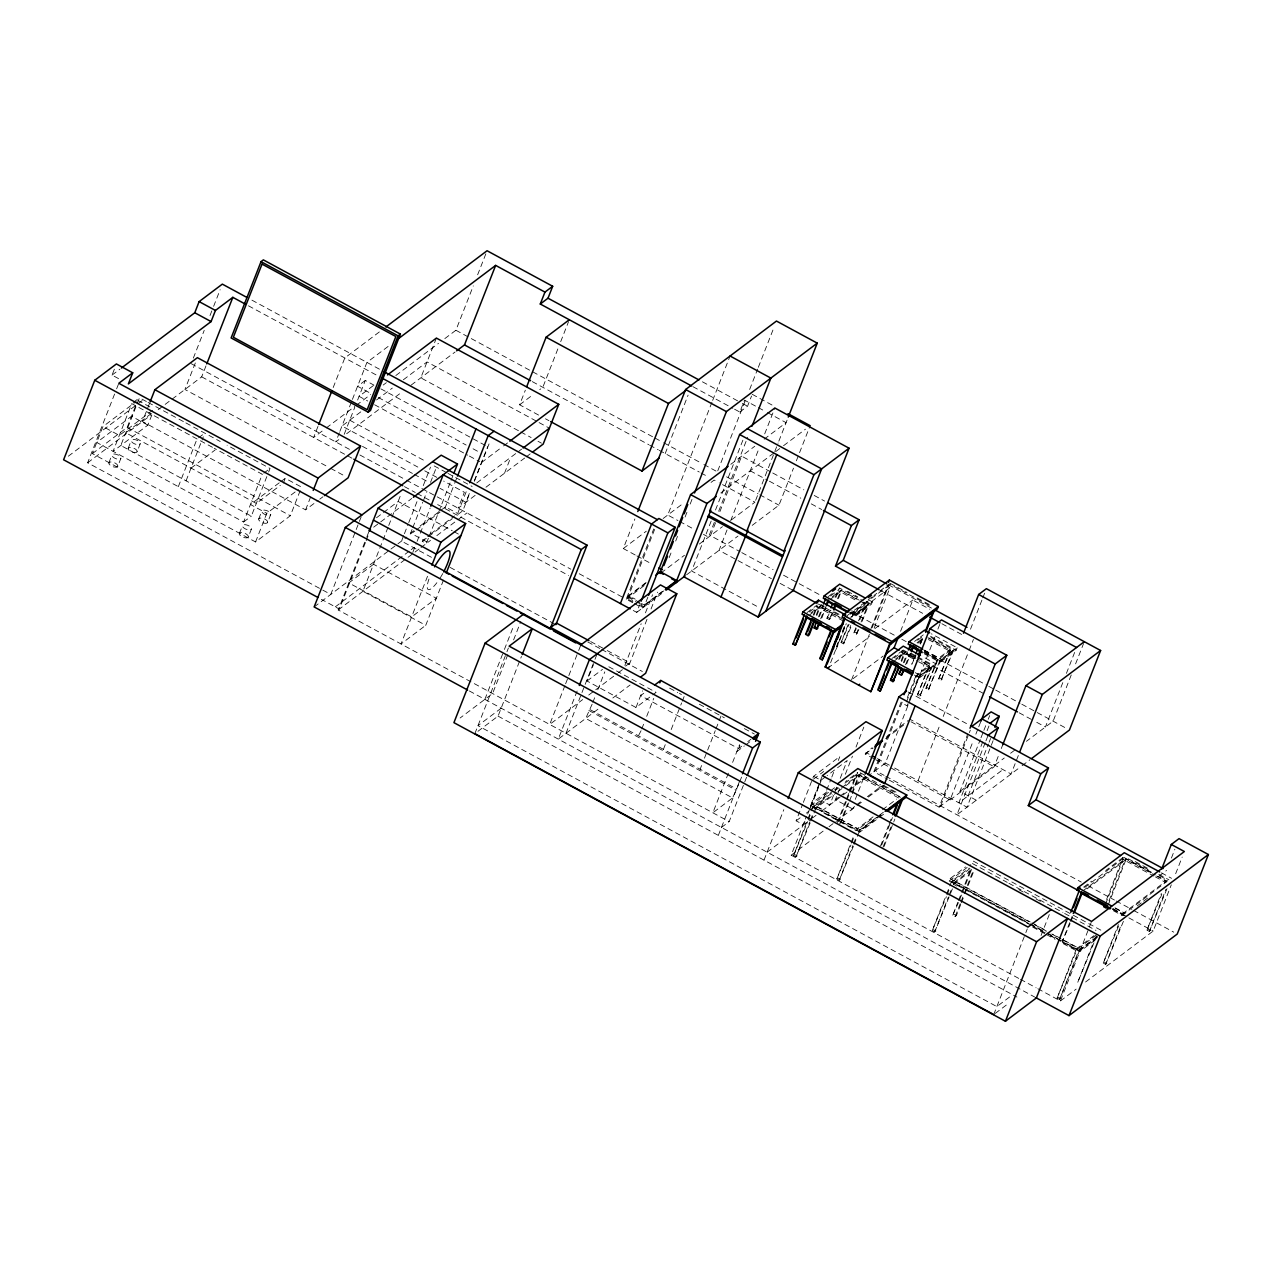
<?xml version="1.0" encoding="UTF-8"?>
<svg xmlns="http://www.w3.org/2000/svg" width="1272" height="1272" viewBox="0 0 1272 1272"><rect width="100%" height="100%" fill="white"/><g stroke="black" fill="none" stroke-linecap="round" stroke-linejoin="round"><path stroke-width="0.75" stroke-dasharray="5 3.75" d="M118.566 378.627L112.047 375.081L114.544 368.721M361.216 516.75L330.768 594.422L87.641 462.785L115.911 390.679M116.626 388.819L118.805 383.285M300.16 490.69L290.35 515.732L255.561 541.952L92.379 453.611L102.984 426.581L136.184 401.555M108.867 462.817L111.984 454.867M92.379 453.611L127.168 427.392L137.074 402.127M146.359 401.507L139.491 397.786L120.792 445.486L251.331 516.162L267.931 473.788M117.755 466.331A4.77 2.131 21.4 0 0 111.793 461.99A4.77 2.131 21.4 0 0 110.394 465.409A4.77 2.131 21.4 0 0 117.755 466.331L120.872 458.381A4.77 2.131 21.4 0 0 114.909 454.04A4.77 2.131 21.4 0 0 113.51 457.459A4.77 2.131 21.4 0 0 120.872 458.381M128.202 448.253L131.318 440.303M149.349 403.844L142.416 421.509L305.582 509.849L318.191 500.357M137.09 451.767A4.77 2.131 21.4 0 0 131.127 447.426A4.77 2.131 21.4 0 0 129.728 450.845A4.77 2.131 21.4 0 0 137.09 451.767L140.206 443.817A4.77 2.131 21.4 0 0 134.244 439.46A4.77 2.131 21.4 0 0 132.845 442.895A4.77 2.131 21.4 0 0 140.206 443.817M212.488 447.315L131.763 403.622L113.065 451.322L147.854 425.102L152.847 412.382M193.344 358.1L204.22 330.37M210.007 315.567L212.901 308.174M213.632 306.329L220.151 289.682M195.332 362.965L184.933 389.471L329.019 467.476M158.173 409.648L201.691 376.846L206.032 365.748M178.334 486.651L197.033 438.951M186.062 480.832L203.313 436.805M147.854 425.102L131.541 416.262L96.752 442.481L243.604 521.997L262.302 474.281L214.205 448.253M239.406 533.493L242.523 525.543M268.63 472.007L270.03 468.462L227.084 445.216M248.294 537.007A4.77 2.131 21.4 0 0 242.332 532.65A4.77 2.131 21.4 0 0 240.933 536.084A4.77 2.131 21.4 0 0 248.294 537.007L251.411 529.057A4.77 2.131 21.4 0 0 245.448 524.7A4.77 2.131 21.4 0 0 244.049 528.134A4.77 2.131 21.4 0 0 251.411 529.057M258.741 518.928L261.857 510.978M255.561 541.952L266.77 513.332L298.395 489.497M267.629 522.442A4.77 2.131 21.4 0 0 261.666 518.086A4.77 2.131 21.4 0 0 260.251 521.52A4.77 2.131 21.4 0 0 267.629 522.442L270.745 514.492A4.77 2.131 21.4 0 0 264.783 510.136A4.77 2.131 21.4 0 0 263.368 513.57A4.77 2.131 21.4 0 0 270.745 514.492M283.37 483.058L285.246 478.288L301.559 487.112M317.984 426.374L313.643 437.457L324.71 429.125M333.2 387.531L344.807 357.957L379.581 331.754M305.582 509.849L311.131 495.714M339.385 432.687L335.76 441.925L340.467 438.379M339.91 431.319L351.708 401.252M352.424 399.392L366.924 362.409L388.898 345.857M344.187 434.34L354.761 407.358M357.639 400.012L365.303 380.439L373.92 385.114M436.391 338.082L420.809 377.832L519.056 431.033M746.569 777.24L729.174 821.617L338.193 609.956L366.463 537.833M366.893 536.736L369.357 530.44M365.446 542.508L339.354 609.081L321.355 599.319M366.177 540.664L369.071 533.27M444.834 338.591L455.901 330.259L473.295 285.882M477.636 274.784L487.065 250.743M388.008 527.323L362.933 591.305L425.754 625.315L443.594 579.809M388.739 525.479L401.491 492.948M403.685 535.56L401.523 541.109L432.734 558.01M404.416 533.715L408.042 524.462M408.757 522.617L417.455 500.421M423.258 485.634L430.508 467.142M412.064 529.486L410.013 534.701L414.767 531.124M412.78 527.673L422.717 502.297M423.433 500.484L426.979 491.421M430.524 482.374L436.217 467.873M412.764 552.461L416.389 543.208M417.105 541.363L430.143 508.085M428.378 538.31L426.343 543.526L422.256 541.316L429.205 534.956M429.093 536.498L450.399 482.136M451.099 480.323L453.23 474.885M444.818 508.482L453.961 485.141M454.661 483.328L456.791 477.89M427.535 576.28L401.014 643.966L425.754 625.315M466.188 491.771L457.046 515.096L462.849 510.74L470.099 492.248M469.336 493.52L465.87 502.361L440.017 488.353M474.265 480.943L487.685 446.695M474.44 481.15L490.388 440.462M538.581 415.07L519.612 404.798L525.336 390.186M504.523 473.216L510.756 457.316M557.836 348.957L542.81 387.324L539.71 389.645M560.698 341.659L568.584 321.562M484.855 699.362L503.696 651.28M504.412 649.436L513.109 627.239M474.853 733.626L506.24 653.554M506.956 651.709L508.403 648.005M507.798 654.698L492.582 693.526L460.114 717.996M513.602 639.911L520.836 621.42M477.954 731.289L498.052 716.136L521.456 656.416M564.911 685.624L549.695 724.452L582.687 699.584M565.627 683.764L577.949 652.329M578.681 650.485L580.843 644.936M635.189 554.974L623.296 548.534L634.887 518.96M665.192 453.579L688.088 395.131M577.122 691.03L558.281 739.112L598.842 708.536M566.008 733.276L594.263 661.17M594.994 659.325L597.172 653.776M647.655 687.802L656.082 692.381L635.984 707.518L587.028 681.013L593.404 664.763M632.725 602.705L626.206 599.176L653.744 528.913M645.81 583.276L627.605 596.997L626.969 598.587L636.763 603.882M654.651 529.375L627.748 597.999L632.645 600.654M592.116 704.211L585.724 718.426L732.577 797.926L739.016 783.6M592.816 702.414L594.93 697.024M597.745 689.822L604.788 671.855M711.954 402.238L667.752 515.033L677.944 520.55M712.67 400.394L730.064 356.017M633.233 610.481L636.716 612.373L639.625 604.979M663.714 590.923L643.918 605.838L643.298 607.428L638.401 604.772M647.877 597.109L644.061 606.839L639.164 604.184M624.854 665.399L641.199 623.725M645.445 612.85L652.552 594.74M669.152 557.677L672.061 550.283M675.686 541.045L677.849 535.496M685.099 517.004L687.278 511.455M690.171 504.062L692.35 498.513M646.987 619.353L629.322 664.445L626.206 666.798M651.057 608.97L657.64 592.18M734.596 409.234L739.811 412.048L744.486 400.124L756.617 406.69M717.758 470.831L745.297 400.569M749.653 389.471L757.619 369.134M758.335 367.29L774.282 326.602M739.811 412.048L747.538 406.229L751.545 396.005M635.984 707.518L642.535 690.823M711.175 521.107L691.618 571.001L758.955 607.46M715.516 510.008L743.039 439.778M714.339 522.331L708.536 537.118L703.448 534.367M718.68 511.233L747.666 437.266M715.548 522.728L710.476 535.671L740.05 551.666M719.888 511.63L741.64 456.155L771.007 472.055M641.056 730.716L637.797 736.981M641.772 728.92L643.886 723.514M646.701 716.327L653.744 698.36M727.028 529.979L719.062 550.331L736.52 559.775M730.653 520.757L758.907 448.666M764.695 433.879L774.839 408.01M755.663 500.309L778.114 442.99M778.846 441.146L787.543 418.949M663.428 749.351L666.941 740.368M671.171 729.587L681.633 702.891M682.301 701.19L684.304 696.086L679.407 693.431M752.181 525.368L778.973 505.175L793.474 468.191M796.367 460.798L810.137 425.659M700.141 769.226L701.572 765.553M704.45 758.207L715.262 730.653M715.977 728.824L721.017 715.961M728.379 773.169L712.861 812.792L732.577 797.926M732.624 762.373L739.557 744.677M643.759 693.272L640.659 695.593L738.555 748.604L740.431 743.834M718.33 835.402L740.288 779.37M739.732 781.755L741.894 776.254M813.158 615.219L816.56 606.521L843.479 621.102M814.016 615.092L817.626 605.901M816.29 614.805L819.629 606.267L839.218 616.856M816.767 615.68L820.79 605.393M818.484 616.92L822.809 605.885M819.407 616.634L823.509 606.203M820.694 618.828L825.464 606.665M821.855 617.953L825.941 607.523M833.255 611.832L829.36 619.655L826.911 618.335L829.646 611.371M835.1 597.458L837.151 592.243M826.911 618.335L830.966 610.099M836.006 597.236L839.615 588.046L842.048 589.365L838.025 599.653M829.36 619.655L832.095 612.707M837.548 598.778L840.903 590.24L858.838 599.955M836.388 646.78L838.439 641.565M842.525 631.119L845.26 624.17M838.82 641.74L828.756 667.434L869.698 636.572M839.536 639.911L845.292 625.236M836.181 649.388L846.278 623.646M850.825 627.319L843.527 643.839L841.078 642.519L848.583 623.391M841.078 642.519L849.06 624.25M851.795 617.302L853.766 612.23L865.373 603.485L860.476 600.845M843.527 643.839L850.745 625.458M849.887 612.055L855.595 615.139L856.215 613.549M850.761 613.104L855.913 615.887L856.851 613.502L872.322 601.863L868.887 600.002M764.011 860.142L783.806 809.66M858.886 629.688L856.294 634.235L853.846 632.9L855.881 627.684M858.616 620.736L865.373 603.485M853.846 632.9L856.358 628.559M859.777 619.862L866.534 602.61L868.983 603.946L861.78 622.326M856.294 634.235L858.33 629.02M861.064 622.056L867.822 604.82M855.913 615.887L871.384 604.248L872.322 601.863M870.986 628.559L888.142 584.77L873.975 595.455M804.874 821.235L803.475 824.797L796.129 820.822L802.632 804.238M803.348 802.394L813.571 776.302L839.87 756.49L838.312 760.465M851.604 679.805L869.571 633.933M872.131 627.716L889.303 583.896L931.613 606.792M874.15 628.05L889.971 587.68L887.522 586.36L846.58 617.206M1018.729 978.391L791.184 855.197L806.4 816.37M817.26 809.548L810.503 805.892L819.438 783.075M820.17 781.231L822.348 775.682M807.656 814.112L809.755 808.769M810.455 806.989L819.518 783.838M818.659 786.955L809.278 810.916L806.353 813.126M819.391 785.11L821.553 779.593M810.137 822.92L796.034 856.819L793.585 855.5L807.179 820.806M807.895 818.977L812.903 806.194L832.969 791.089M793.585 855.5L807.688 821.601M808.404 819.756L810.566 814.255M881.178 815.034L859.125 831.649L813.444 806.909L814.064 805.319M796.034 856.819L809.692 821.951M810.423 820.122L812.57 814.621M815.352 807.529L814.732 809.119L836.372 792.806M810.852 821.076L816.513 806.655L832.27 794.777M810.725 809.819L822.412 801.01L831.077 778.893M831.808 777.049L834.702 769.687M836.738 787.177L829.757 804.985L822.412 801.01M840.236 778.273L847.216 760.465L827.102 775.618M900.592 631.246L912.819 600.05L929.816 609.256M834.782 801.201L839.663 788.735M845.355 774.25L852.447 756.125M856.008 747.062L863.815 727.139M898.684 659.421L902.039 650.867M899.59 659.198L903.199 649.992L984.321 693.94M837.278 822.571L848.774 793.219M849.489 791.391L855.961 774.871L899.209 798.275M901.133 660.74L904.487 652.202L915.904 658.387M838.423 821.696L846.293 801.614M847.009 799.786L849.155 794.316M849.871 792.488L857.741 772.406L845.562 781.58M873.88 758.716L865.214 754.026L872.147 747.697M901.61 661.615L905.648 651.328M839.711 823.906L847.629 803.713M851.938 792.71L859.029 774.6L899.829 796.685M903.327 662.855L907.652 651.821M840.872 823.032L848.79 802.839M849.505 801.01L851.668 795.509M852.383 793.664L860.19 773.726L880.59 784.776M904.265 662.569L907.667 653.872M905.553 664.763L909.639 654.333M906.713 663.905L910.8 653.458M851.095 810.041L854.848 806.098M855.277 799.388L864.515 775.825M915.172 655.573L911.77 664.27L915.808 656.034M919.942 643.394L922.677 636.445L915.427 641.899M915.951 655.128L914.52 658.801L902.277 652.17L903.438 651.296L915.681 657.926M920.276 644.125L922.423 638.608M920.849 643.171L923.742 635.809M901.148 702.065L873.832 771.786L887.57 779.227M902.182 702.208L875.375 770.609L884.104 775.348M907.397 697.517L916.206 675.066L918.654 676.386L932.567 665.892L919.879 696.197L917.43 694.862L928.958 665.447L917.541 659.262M853.385 846.325L839.282 880.224L836.833 878.904L854.084 834.861M906.507 701.874L917.366 674.192L928.958 665.447M836.833 878.904L850.936 845.006M851.652 843.161L854.53 835.831M873.053 816.863L857.312 828.74L856.676 830.33L874.007 817.276M904.678 704.481L907.127 705.801L918.654 676.386M839.282 880.224L852.876 845.546M853.592 843.718L855.738 838.232M907.715 706.167L885.423 763.041L869.189 775.284M910.593 698.821L935.047 636.445M937.909 629.099L940.787 621.754M908.955 703.193L919.815 675.512M854.1 844.497L859.761 830.059M914.361 675.066L919.513 677.849L920.435 675.464L935.906 663.809L922.168 656.368M880.494 814.859L860.381 830.012L859.459 832.397L878.014 818.421M917.43 694.862L930.118 664.572M919.879 696.197L931.406 666.767M941.073 659.484L928.385 689.79L925.937 688.454L937.464 659.039M919.513 677.849L934.968 666.194L935.906 663.809M925.937 688.454L938.625 658.165L950.216 649.42L929.005 637.94M928.385 689.79L939.913 660.359L953.825 649.881L930.166 637.065M923.599 652.536L940.771 661.837L941.709 659.452L957.164 647.798L931.406 633.838M953.825 649.881L941.137 680.17L938.688 678.851L950.216 649.42M938.688 678.851L951.377 648.545M941.137 680.17L952.664 650.755M940.771 661.837L956.226 650.183L957.164 647.798M880.51 845.991L888.413 825.798M889.144 823.97L892.022 816.624M881.671 845.117L892.451 817.594M882.959 847.311L890.861 827.134M884.12 846.437L894.852 819.057M970.504 629.211L982.063 599.732M982.779 597.888L984.941 592.355M918.066 780.706L940.358 723.832M943.22 716.486L968.389 652.266M969.105 650.437L973.43 639.434M889.287 780.149L939.102 807.116L967.865 733.721M940.644 805.955L970.345 730.144M875.613 759.654L950.073 799.977L973.159 741.051M975.863 734.167L978.025 728.649M978.74 726.821L981.857 718.871M976.292 800.215L959.978 791.391L980.267 739.62M980.982 737.76L983.161 732.211M983.892 730.367L987.501 721.129M988.233 719.268L989.68 715.58M982.763 741.783L958.849 802.791L1002.924 769.592M987.12 730.685L990.014 723.291M985.228 742.673L956.957 814.78L1020.542 766.873M985.943 740.829L988.121 735.28M968.135 795.811L988.423 744.025M989.139 742.18L990.586 738.476M993.098 740.654L967.006 807.211L894.009 767.7M1031.004 925.269L949.198 880.987L950.136 878.602L965.591 866.947M950.073 799.977L994.132 766.762L998.393 755.918M1001.287 748.524L1002.734 744.836M952.426 888.826L934.729 931.915L932.281 930.579L945.875 895.901M946.591 894.073L951.599 881.289L969.121 868.092M932.281 930.579L946.384 896.681M947.099 894.852L949.262 889.351M1028.698 923.456L952.14 882.005L952.76 880.415M934.729 931.915L948.387 897.046M949.119 895.218L951.265 889.7M956.878 886.075L953.428 884.199L954.048 882.609M954.588 883.324L955.208 881.735L971.569 869.412M960.694 904.583L956.385 915.602L955.224 916.476L952.776 915.14L957.8 902.293M958.532 900.465L970.743 869.269M952.776 915.14L958.945 901.482M959.66 899.67L961.807 894.184M962.522 892.356L971.108 870.446M955.224 916.476L960.249 903.629M960.964 901.784L973.191 870.604M1018.331 755.504L1011.081 773.996L909.909 719.237M961.409 902.754L964.287 895.409M965.003 893.58L973.637 871.558M1062.788 682.635L1045.409 727.012L1034.931 721.335M1066.413 673.381L1075.842 649.34M1071.247 674.955L1053.137 721.176L1026.409 741.322M1075.603 663.857L1083.569 643.521M993.734 1014.547L1025.121 934.475M1025.836 932.63L1027.283 928.926M1041.068 935.492L1050.481 911.452M1069.673 922.645L1062.486 940.994L1070.118 923.615M1070.388 920.817L1073.266 913.471M1070.833 921.787L1073.711 914.441M1080.039 949.325L1059.56 999.49L1057.111 998.17L1076.43 948.864M1057.111 998.17L1077.591 947.99L1093.936 935.667M1059.56 999.49L1078.879 950.2L1096.384 936.987M1037.841 988.726L1060.419 1000.953L1088.673 928.846M1089.404 926.986L1091.567 921.453M1106.592 899.415L1123.033 857.455M1105.591 904.058L1124.194 856.581L1105.718 870.509M1109.041 900.735L1125.482 858.791L1150.985 872.592M1095.574 936.86L1077.591 982.731L1096.734 935.985M1108.039 905.378L1126.642 857.916M1123.415 921.341L1105.718 964.414L1103.269 963.079L1118.374 924.553M1113.477 910.784L1121.968 915.379L1122.588 913.789L1112.396 908.272M1103.269 963.079L1118.819 925.523M1123.128 914.504L1123.748 912.914L1166.281 880.876L1157.774 876.265M1105.718 964.414L1121.459 924.251M1171.417 858.075L1174.867 849.235M1167.028 888.619L1149.411 931.486L1146.962 930.166L1161.336 893.469M1166.281 880.876L1165.661 882.466L1155.453 876.933M1146.962 930.166L1161.781 894.439M1121.968 915.379L1166.822 881.591L1167.442 880.001L1157.234 874.468M1149.411 931.486L1165.947 889.287M1085.572 982L1153.195 931.04L1171.305 884.819M1175.662 873.721L1182.181 857.074M112.047 375.081L119.854 369.214M133.306 402.445L139.491 397.786M68.322 456.219L142.353 400.442M152.576 410.331L119.298 435.422L102.984 426.581M151.336 413.511L125.785 432.766L256.324 503.442L280.365 485.316M87.641 462.785L151.002 415.038M198.575 437.791L204.76 433.132M191.054 468.112L215.095 449.986M365.303 380.439L357.575 386.275L369.643 392.81M373.268 385.639L359.07 396.339L367.688 401.014M263.845 473.12L270.03 468.462M326.284 427.933L354.745 406.499M356.319 405.307L370.55 394.574M383.19 385.05L386.354 382.665M395.831 375.526L438.506 343.361M360.771 411.874L341.993 426.025L417.836 467.078M376.544 399.98L392.317 388.087M403.367 379.772L427.042 361.932L537.356 421.652M279.236 482.819L250.457 504.507L266.77 513.332M280.73 481.675L285.246 478.288M346.652 433.72L401.698 392.237M411.11 385.146L455.074 352.01M243.604 521.997L251.331 516.162M319.765 499.18L322.913 496.796M519.612 404.798L533.524 394.32M376.496 517.768L398.152 501.454L452.244 530.742M373.682 527.18L411.778 498.481M481.452 462.595L501.963 447.14M503.537 445.947L508.275 442.386M476.746 482.963L521.584 449.159M413.813 530.726L410.649 533.111L426.963 541.936M420.126 525.956L445.438 506.892L457.666 513.506M314.152 606.935L389.423 550.22M390.997 549.027L406.849 537.086M416.342 529.931L440.064 512.06M475.14 495.365L458.143 508.18L464.375 492.28L443.69 481.086M485.968 487.208L524.62 458.079M526.179 456.902L530.806 453.42M430.795 533.779L454.517 515.891M335.283 606.871L409.6 550.856M411.19 549.663L414.354 547.278M422.256 541.316L426.995 537.738M428.585 536.561L452.307 518.674M338.193 609.956L420.014 548.296M421 547.548L430.508 540.393M436.837 535.623L466.919 512.934M730.812 464.312L754.773 446.249M764.17 439.174L786.096 422.654L767.016 412.335M623.296 548.534L646.287 531.203M663.157 518.499L683.207 503.378M711.048 482.406L714.133 480.085L717.535 481.913M720.842 492.948L774.171 452.768M775.729 451.592L781.994 446.87M783.552 445.693L805.446 429.189M646.112 582.481L628.686 595.614L635.205 599.16M626.206 599.176L645.969 584.277M660.995 572.957L684.479 555.26M699.346 544.05L722.464 526.64M731.448 519.866L754.932 502.17L719.237 482.835M501.168 708.186L477.97 725.676L996.851 1006.597L1012.321 994.942M662.442 591.321L644.999 604.454L641.74 602.69M636.716 612.373L664.668 591.321M686.594 574.801L737.999 536.053M587.028 681.013L602.499 669.374M625.601 666.13L629.942 662.855L606.044 649.913M588.729 695.037L617.238 673.54M618.399 672.681L624.632 667.975M612.85 697.978L630.038 685.036M807.036 612.579L817.181 604.931M828.295 596.552L832.651 593.277M839.615 588.046L837.819 590.51L856.597 600.654M809.31 611.991L816.56 606.521M830.584 595.964L834.925 592.688M810.932 612.818L819.629 606.267M832.19 596.791L840.903 590.24M808.865 615.505L820.17 606.983L843.018 619.337M830.123 599.478L841.428 590.955L865.914 604.2L851.986 614.694L852.622 613.104L855.054 614.424L868.983 603.946M847.2 615.616L872.401 596.632M850.602 617.349L889.971 587.68M855.595 615.139L867.202 606.41L864.753 605.075M875.025 628.527L912.819 600.05M738.555 748.604L741.656 746.267M747.841 741.608L750.925 739.27M736.854 751.561L744.311 745.948M745.805 744.82L750.273 741.449M853.178 678.612L883.102 656.066M891.895 658.514L903.199 649.992M914.6 641.406L918.941 638.131M920.403 637.034L923.297 634.855M894.168 657.926L901.419 652.457L916.921 660.852M895.79 658.753L904.487 652.202M917.048 642.726L922.852 638.353M893.707 661.44L905.012 652.918L914.807 658.212M917.875 643.235L922.216 639.943M912.072 657.465L913.232 656.591M915.586 676.656L929.498 666.162L921.341 661.742M721.447 827.452L729.174 821.617M907.127 705.801L908.288 704.927M813.476 779.18L823.699 771.468M825.56 776.779L820.917 780.277L813.571 776.302M886.298 737.029L908.335 720.413M865.214 754.026L873.085 748.095M885.678 738.619L904.567 724.372M826.895 791.852L811.441 803.507L860.381 830.012M810.503 805.892L829.058 791.915M830.6 790.755L836.785 786.08M834.543 789.896L837.692 787.527M813.444 806.909L833.923 791.486M835.497 790.294L838.646 787.925M844.942 783.17L855.961 774.871M796.129 820.822L800.517 817.53M841.714 787.654L859.029 774.6M837.946 791.629L844.242 786.875M845.816 785.683L859.57 775.316L900.369 797.401M838.534 797.258L835.402 799.611L851.731 808.451M840.108 796.081L846.357 791.359M847.931 790.182L866.709 776.031M767.127 852.192L811.298 818.914M812.744 817.817L816.036 815.336M822.03 810.821L866.502 777.303M856.422 804.906L861.112 801.376M867.377 796.654L881.448 786.048M791.184 855.197L827.452 827.865M829.026 826.673L855.802 806.496M857.36 805.319L862.05 801.789M868.315 797.067L883.961 785.285M882.498 809.739L896.681 799.07M883.372 812.252L858.6 830.934L812.903 806.194M879.556 817.244L885.741 812.585M939.102 807.116L950.693 798.371M959.978 791.391L1004.26 758.017M1010.588 753.247L1015.342 749.669M1022.116 765.68L1030.018 759.734M949.198 880.987L970.838 864.674M952.14 882.005L969.98 868.553M953.428 884.199L973.907 868.76M1083.665 887.125L1091.535 881.194M1084.619 887.538L1122.413 859.045L1153.752 876.026M1082.965 890.829L1125.482 858.791M1087.067 888.858L1126.022 859.506L1154.912 875.152M1158.84 876.265L1166.567 870.446M1096.289 935.015L1075.81 950.454L1062.009 942.997M1137.232 905.934L1141.954 902.373M1143.528 901.18L1148.25 897.619M995.292 1013.371L1009.205 1002.893M1097.672 936.462L1080.675 949.278L1052.819 934.204M1097.259 937.464L1079.419 950.915L1045.934 932.789M1095.192 940.008L1079.737 951.663L1062.327 942.234M1060.419 1000.953L1076.144 989.107M752.213 394.304L772.661 405.37M758.351 407.628L765.283 411.397M702.43 381.807L740.606 402.477M742.339 403.415L747.538 406.229M692.97 386.688L732.863 408.296M772.74 472.993L803.825 489.831M814.191 495.444L824.558 501.057M750.226 470.815L767.668 480.26M769.401 481.198L800.803 498.195M811.266 503.871L821.728 509.531M455.901 330.259L530.996 370.915M532.745 371.853L653.236 437.091M654.985 438.045L661.965 441.829M663.714 442.767L702.144 463.565M703.893 464.518L717.853 472.071M726.582 476.809L758.017 493.822M759.766 494.776L778.973 505.175M532.316 381.632L648.847 444.723M649.674 445.184L658.292 449.843M659.278 450.368L699.282 472.039M701.015 472.977L707.979 476.746M890.13 583.339L907.016 592.482M917.144 597.967L930.643 605.265M888.556 584.85L932.138 608.445M880.828 590.685L922.661 613.327M941.852 623.709L962.761 635.046M545.465 418.79L548.916 420.666M539.074 422.59L549.409 428.187M847.343 591.226L857.646 596.807M866.232 601.449L871.384 604.248M930.468 636.223L956.226 650.183M845.323 591.13L863.275 600.845M927.908 637.781L950.756 650.135L936.844 660.629L923.79 653.57M928.385 639.53L952.044 652.345L940.453 661.074L923.313 651.805M851.699 610.719L856.851 613.502M924.521 650.151L941.709 659.452M520.773 431.955L531.124 437.552M538.008 441.289L541.459 443.165M923.933 650.215L938.625 658.165M741.783 552.62L773.09 569.57M783.536 575.214L797.449 582.751M799.182 583.689L820.058 594.994M851.366 611.943L894.852 635.491M901.8 639.244L907.031 642.074M924.426 651.487L987.04 685.401M988.773 686.339L993.989 689.154M995.738 690.108L1020.08 703.289M1021.829 704.227L1066.19 728.252M924.41 651.98L939.913 660.359M679.645 521.472L694.941 529.756M820.917 604.454L824.351 606.315M834.671 611.896L839.822 614.678M910.927 653.188L916.078 655.97M917.796 656.909L934.968 666.194M738.046 560.602L771.42 578.665M780.134 583.387L793.299 590.526M818.341 604.057L839.472 615.521M1019.222 712.829L1033.182 720.397M251.935 300.16L380.837 369.945M918.543 661.742L930.786 668.357L919.179 677.102L913.471 674.017M828.072 617.461L830.521 618.78M855.007 632.041L857.455 633.361M939.849 677.976L942.298 679.296M248.469 305.805L376.989 375.383M915.284 672.681L920.435 675.464M380.821 388.835L485.952 445.772M842.239 641.644L844.688 642.964M927.097 687.58L929.546 688.915M378.261 397.468L466.156 445.057M473.057 448.793L479.942 452.53M918.591 693.987L921.039 695.323M908.272 692.048L968.851 724.849M374.588 404.75L467.667 455.138M469.384 456.076L479.719 461.672M636.89 555.896L652.186 564.18M911.022 721.765L994.132 766.762M349.721 420.205L425.563 461.259M434.181 465.918L446.249 472.453M447.967 473.391L472.103 486.461M424.721 470.815L436.789 477.35M1161.416 872.846L1171.544 878.316M1135.149 861.526L1148.664 868.824M1158.792 874.309L1168.92 879.795M1128.343 858.838L1150.445 870.795M1124.019 857.423L1155.358 874.389M1156.614 876.058L1166.822 881.591M362.456 446.361L412.43 473.423M414.163 474.361L427.948 481.818M628.368 596.409L639.8 602.594M641.422 603.485L644.697 605.249M627.605 596.997L635.762 601.418M637.383 602.292L643.918 605.838M191.166 363.649L351.406 450.399M359.897 454.994L404.703 479.258M406.42 480.18L570.81 569.172M579.237 573.752L622.739 597.299M634.362 603.596L642.519 608M201.691 376.846L345.825 454.883M347.558 455.821L352.773 458.651M404.448 486.62L415.292 492.487M417.025 493.441L430.922 500.961M437.632 504.587L568.616 575.5M865.85 752.436L869.11 754.201M877.267 758.621L892.292 766.762M453.993 531.696L459.224 534.526M330.752 468.414L344.632 475.935M885.837 776.286L1081.264 882.084M1088.244 885.869L1114.431 900.035M1116.164 900.989L1131.873 909.48M1133.622 910.434L1173.754 932.153M1115.019 907.795L1125.148 913.28M1115.258 908.319L1123.748 912.914M1112.936 908.987L1125.577 915.824M1113.238 909.416L1127.135 916.937M1128.868 917.875L1153.195 931.04M860.269 772.772L867.011 776.429M883.897 785.555L897.396 792.869M1112.396 909.273L1124.209 915.665M1148.123 929.291L1150.572 930.611M882.291 785.698L897.587 793.982M590.669 641.581L604.327 648.974M148.077 402.445L177.269 418.25M179.002 419.172L184.154 421.97M185.871 422.892L220.215 441.495M450.081 567.392L554.163 623.741M587.712 641.915L600.289 648.72M601.592 649.42L642.376 671.505M137.774 400.362L150.827 407.438M669.613 688.136L677.769 692.556M699.314 704.211L724.356 717.774M744.374 728.602L754.391 734.024M973.318 861.128L1102.124 930.85M608.827 666.782L645.953 686.896M972.396 863.513L1007.201 882.355M1008.934 883.293L1062.899 912.501M1064.632 913.455L1095.971 930.404M1018.793 889.621L1023.96 892.435M1036.028 898.954L1041.196 901.753M127.168 427.392L290.35 515.732M950.136 878.602L1030.193 921.946M1031.942 922.884L1045.854 930.42M1104.43 962.204L1106.879 963.54M816.513 806.655L857.312 828.74M955.208 881.735L1032.769 923.726M1034.502 924.664L1050.004 933.06M1051.737 933.998L1060.355 938.657M1062.072 939.595L1077.591 947.99M951.599 881.289L1028.174 922.741M1029.891 923.679L1045.409 932.074M1047.126 932.996L1057.461 938.609M1059.194 939.531L1078.879 950.2M1030.431 924.394L1044.217 931.851M824.002 813.206L856.072 830.568M1032.737 926.223L1048.398 934.697M1050.147 935.636L1060.594 941.296M1032.721 927.129L1044.773 933.664M1046.506 934.602L1055.124 939.261M590.001 709.601L736.854 789.101M588.841 710.476L735.693 789.976M953.936 914.266L956.385 915.602M794.746 854.625L797.194 855.945M837.994 878.03L840.442 879.349M933.441 929.705L935.89 931.04M1058.272 997.296L1060.721 998.615M1020.462 979.329L1036.092 987.788M469.352 690.966L1034.74 997.057M498.052 716.136L1016.932 997.057M442.751 573.577A21.974 5.215 -61.6 0 1 439.842 578.426M436.868 582.719A21.974 5.215 -61.6 0 1 429.745 576.932M373.539 564.275L348.798 582.91L411.619 616.92L436.36 598.285L373.539 564.275"/><path stroke-width="1.5" d="M245.003 303.929L232.84 297.346L215.445 310.447L211.088 321.578L128.361 383.921L132.717 372.791L116.404 363.951L94.764 380.264L63.6 459.78L317.857 597.442M150.032 402.079L154.882 389.709L197.399 357.671L360.58 446.011L348.115 477.811L324.487 495.619M121.412 368.037L194.775 312.753L199.132 301.607L222.33 284.133L246.704 297.33M206.764 363.903L232.84 297.346M261.03 261.635L231.122 337.955L368.18 412.16L370.502 410.411L400.41 334.091L263.352 259.885L261.03 261.635L398.088 335.84L400.41 334.091M318.716 424.514L331.754 391.235M313.198 490.42L318.048 478.049L360.58 446.011M368.18 412.16L398.088 335.84M453.945 473.073L457.491 464.026L441.177 455.185L345.316 527.435L314.152 606.935L467.603 690.012M369.071 531.187L378.086 508.18L402.827 489.529L465.647 523.539L446.488 572.416M456.632 350.834L464.487 344.919L495.651 265.403L544.957 292.099L552.684 286.28L487.065 250.743L385.893 326.984M430.874 506.24L443.197 474.806L581.256 549.552L587.06 545.179L432.671 461.593M457.507 476.078L475.967 428.966M431.892 565.197L440.907 542.19L465.647 523.539M469.75 482.708L488.21 435.596L494.013 431.224M691.666 385.988L540.282 304.024L544.957 292.099M540.282 304.024L548.009 298.205L552.684 286.28M526.767 386.529L546.101 337.223L569.3 319.733M387.467 374.938L436.391 338.082L558.758 404.337L543.176 444.087L532.364 452.244M523.746 614.026L485.077 643.155L453.929 722.655L1005.437 1021.257L1036.362 997.948L1067.526 918.432L1036.601 941.741L1005.437 1021.257M522.188 654.571L532.332 628.686L509.134 646.16L1028.014 927.081L1051.213 909.607M581.256 549.552L550.092 629.052L520.391 612.977M555.896 624.679L587.06 545.179M550.633 421.604L641.994 471.053L668.484 403.478L685.481 390.647M637.781 511.551L685.608 389.518L776.461 321.053L817.244 343.138L788.258 417.105M579.285 685.481L589.429 659.596L676.799 593.77L660.486 584.929L580.843 644.936M620.402 603.548L651.566 524.032L658.912 518.499L675.225 527.323L648.593 595.28M641.072 601.274L667.88 532.873L675.225 527.323M663.332 574.292L660.073 572.527L690.601 494.601L728.156 466.299M660.216 573.529L660.852 571.939L660.073 572.527M663.889 565.563L667.514 556.309M670.408 548.916L673.317 541.522M675.48 535.973L677.658 530.424M679.105 526.719L682.73 517.481M684.177 513.777L687.802 504.539M694.528 492.964L726.407 411.603L817.244 343.138M675.766 582.958L706.93 503.442L716.2 496.446M676.545 582.369L677.165 580.779L665.288 589.731M676.799 593.77L645.635 673.27L640.961 676.799M709.681 511.026L710.825 510.152L683.891 576.836L758.128 617.031L793.299 590.526L849.076 448.205L774.839 408.01L739.652 434.515L709.681 511.026L783.918 551.221L785.078 550.347L758.128 617.031M752.022 426.184L770.864 378.102L730.064 356.017M659.818 682.826L660.756 680.441L758.668 733.451L755.568 741.353M721.001 596.934L747.952 530.249M746.791 531.124L776.779 454.613M783.918 551.221L813.905 474.71L849.076 448.205M765.855 611.196L821.633 468.875L747.395 428.68M845.912 615.092L818.421 600.209L802.966 611.864L802.028 614.249L834.655 631.914L840.84 627.255M806.734 618.335L795.35 645.286L792.901 643.966L804.429 614.551M742.466 773.821L752.611 747.936L760.338 742.117L369.357 530.44M796.113 637.876L803.602 618.749M795.35 645.286L806.877 615.871M747.3 775.395L760.338 742.117M817.483 602.594L818.421 600.209M814.716 620.895L809.262 634.808L808.102 635.682L805.653 634.346L811.79 618.701M807.545 631.643L811.139 622.453M808.102 635.682L814.239 620.02M879.079 589.731L835.497 566.135L851.381 525.59L859.125 519.755L828.024 502.917M865.453 598.142L839.679 584.182L824.224 595.837L823.286 598.222L849.044 612.166M819.82 623.185L816.608 629.274L814.159 627.939L816.322 622.421M823.525 604.041L825.687 598.524M835.497 566.135L843.225 560.316L859.125 519.755M816.608 629.274L818.659 624.059M826.148 604.916L828.136 599.843M826.625 605.79L828.676 600.575M831.014 607.889L832.365 604.423M833.462 609.224L835.497 604.009M833.939 610.083L835.974 604.868M834.957 629.576L822.269 659.866L819.82 658.546L831.347 629.131M821.664 655.923L827.118 642.01M829.169 636.795L831.204 631.58M822.269 659.866L833.796 630.451M834.655 631.914L835.593 629.529L843.32 623.709M843.002 614.996L842.064 617.381L891.004 643.886L937.4 608.922L938.339 606.537L889.382 580.048L843.002 614.996L891.942 641.501L938.339 606.537M890.686 643.139L870.827 691.714L825.146 666.973L844.465 617.683M840.077 629.799L832.588 648.927L833.748 648.052M827.023 664.27L837.819 636.747M839.25 633.074L845.006 618.399M837.151 639.355L839.186 634.14M788.147 798.562L798.291 772.676L865.946 721.701L882.259 730.525L865.214 774.012M888.444 582.433L889.382 580.048M870.827 691.714L890.146 642.424M891.004 643.886L891.942 641.501M920.451 655.446L903.279 646.144L887.808 657.799L886.87 660.184L912.644 674.128M886.25 653.681L894.121 647.75L897.714 638.576M889.271 660.486L877.744 689.901L880.192 691.237L892.26 662.521M878.904 689.027L884.358 675.114M886.409 669.899L889.812 661.202M880.192 691.237L891.72 661.806L898.255 665.351M899.574 666.83L892.96 681.617L890.511 680.297L895.965 666.369M890.511 680.297L895.997 668.388M892.96 681.617L898.414 667.705M929.689 632.915L924.537 630.117L909.067 641.772L908.129 644.157L921.882 651.598M904.662 669.12L901.466 675.209L899.018 673.874L901.18 668.372M908.383 649.976L910.545 644.459M901.53 669.533L899.018 673.874M909.719 648.656L911.07 645.174M901.466 675.209L903.502 669.994M911.006 650.851L912.994 645.794L916.253 647.559M911.483 651.725L913.519 646.51L912.358 647.384L922.152 652.679M868.267 774.855L898.795 696.929L906.538 691.109M915.856 653.84L917.907 648.609M925.301 631.278L933.219 611.085L923.758 618.208M925.698 632.359L934.284 610.449M918.304 655.16L920.356 649.944M918.782 656.018L920.833 650.803M904.026 694.719L929.912 628.67L941.519 619.925L1006.788 655.255L980.887 721.319M915.125 705.769L884.581 783.679L869.905 775.729M963.492 633.202L978.661 594.485L986.388 588.666L1100.614 650.501L1069.45 730.017L1031.592 758.541M892.737 814.796L897.762 801.948M893.898 813.921L897.491 804.747M895.186 816.115L901.657 799.611M896.283 815.4L902.723 798.959M837.723 783.695L857.821 768.558L906.777 795.064L905.839 797.449L887.284 811.425M970.011 728.22L995.181 664L1006.788 655.255M994.942 727.393L999.283 716.295L991.127 711.875L971.808 726.439M993.829 738.793L998.17 727.695L981.857 718.871M1002.734 744.836L1025.916 685.656L1084.301 641.676M1019.778 751.816L1042.245 694.496L1100.614 650.501M1120.537 855.531L1028.301 805.589L1040.766 773.789L1048.494 767.97L970.584 725.787M1028.301 805.589L1036.028 799.77L1048.494 767.97M1110.71 908.351L1076.955 890.082L1077.893 887.697L1124.273 852.733L1159.714 871.924M1070.77 912.294L1079.356 890.384M1073.425 907.604L1077.018 898.429M1073.266 913.471L1081.804 891.704M1074.427 912.612L1081.613 894.264M1035.853 997.661L1069.005 1015.613L1100.153 936.113L1208.4 854.53L1179.033 838.63L1171.305 844.465L1161.606 869.205M1208.4 854.53L1177.236 934.046L1069.005 1015.613M132.717 372.791L118.805 383.285L361.932 514.906M396.753 339.942L495.651 265.403M413.352 497.288L457.491 464.026M509.849 441.193L558.758 404.337M523.126 447.998L549.409 428.187M460.973 535.464L436.232 554.115L373.411 520.105M641.994 471.053L659.007 458.238M655.621 575.31L660.391 571.732L676.704 580.573L665.606 588.936M666.258 590.113L685.036 575.962M654.571 685.115L660.756 680.441M832.572 591.226L835.656 588.904M792.901 643.966L794.062 643.091M805.653 634.346L806.814 633.472M814.159 627.939L815.32 627.064L817.769 628.4M868.347 597.57L871.447 595.248M834.337 631.166L838.693 627.891M819.82 658.546L820.981 657.672M825.146 666.973L826.307 666.099M827.595 668.309L828.756 667.434M752.483 738.11L758.668 733.451M753.263 739.207L757.73 735.836M900.147 636.016L912.74 626.524M858.6 685.083L859.761 684.209M882.259 730.525L822.348 775.682L1091.567 921.453L1184.359 851.524L1171.305 844.465M875.295 745.328L881.576 740.574M874.659 746.918L882.529 740.988M990.014 723.291L999.283 716.295M885.121 811.377L906.777 795.064M887.474 810.28L900.083 800.788M988.121 735.28L998.17 727.695M1076.955 890.082L1080.039 887.745M1104.875 905.887L1103.714 906.761L1106.163 908.081L1107.324 907.206M787.988 413.67L810.137 425.659M548.009 298.205L698.964 379.93M685.608 389.518L726.407 411.603M739.652 434.515L813.905 474.71M546.101 337.223L668.484 403.478M823.477 510.47L851.381 525.59M978.661 594.485L1076.557 647.496M464.487 344.919L530.583 380.694M843.225 560.316L886.807 583.912M935.636 610.337L967.006 627.335M929.641 617.111L940.103 622.771M690.601 494.601L706.93 503.442M929.912 628.67L995.181 664M1025.916 685.656L1042.245 694.496M708.758 515.43L783.011 555.625M707.614 516.305L781.851 556.5M824.224 595.837L849.982 609.781M909.067 641.772L922.804 649.213M834.671 603.389L841.189 606.919M827.516 601.433L847.088 612.039M851.238 621.356L854.625 623.185M863.084 627.764L869.841 631.421M874.929 634.172L885.073 639.673M792.361 590.001L816.783 603.23M989.552 696.77L1017.473 711.891M894.121 647.75L899.018 650.405M384.287 371.822L657.37 519.66M381.473 377.8L667.88 532.873M802.966 611.864L835.593 629.529M887.808 657.799L913.566 671.743M811.775 618.526L821.569 623.821M826.45 626.476L829.726 628.241M906.411 669.756L912.946 673.301M806.257 617.461L830.727 630.721M891.1 663.396L912.31 674.891M199.132 301.607L215.445 310.447M891.672 679.423L894.121 680.743M194.775 312.753L211.088 321.578M898.795 696.929L1040.766 773.789M658.991 567.869L662.394 569.697M671.489 578.712L674.764 580.477M1036.028 799.77L1163.085 868.553M353.807 459.208L402.715 485.681M573.847 578.331L630.197 608.843M872.369 755.981L875.629 757.746M378.086 508.18L440.907 542.19M1077.893 887.697L1111.649 905.966M154.882 389.709L318.048 478.049M1083.506 892.626L1088.593 895.393M1097.1 899.988L1107.292 905.505M904.805 796.558L1078.497 890.607M1081.184 893.294L1110.074 908.939M588.968 640.659L556.516 623.089L550.728 627.462L581.463 644.109M94.764 380.264L370.518 529.565M445.232 572.289L448.73 574.181M452.228 576.073L502.917 603.516M506.399 605.408L516.893 611.085M553.511 630.912L575.707 642.917M345.316 527.435L752.611 747.936M798.291 772.676L1100.153 936.113M485.077 643.155L1036.601 941.741M474.853 733.626L993.734 1014.547M434.515 566.899A21.974 5.215 -61.6 0 1 449.096 550.919A21.974 5.215 -61.6 0 1 443.658 571.891M262.032 264.099L233.364 337.255L367.179 409.695L395.846 336.539L262.032 264.099"/></g></svg>
